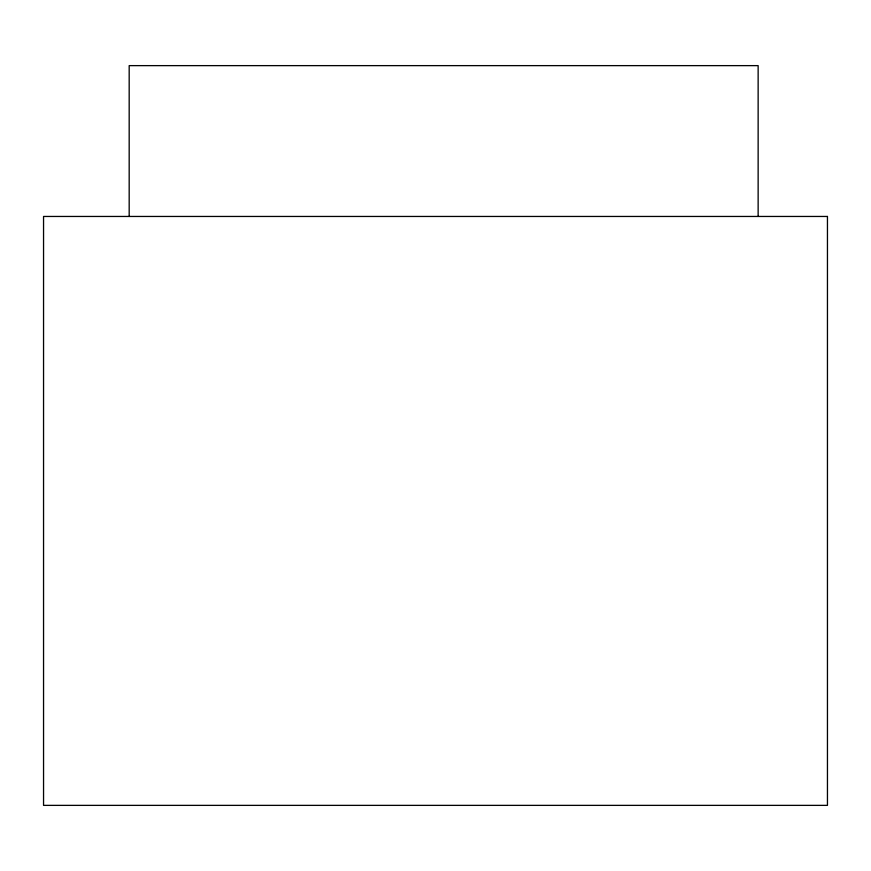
<?xml version="1.0" encoding="UTF-8"?>
<svg xmlns="http://www.w3.org/2000/svg" width="871" height="871" viewBox="0 0 871 871"><rect width="100%" height="100%" fill="white"/><g stroke="black" fill="none" stroke-linecap="round" stroke-linejoin="round"><path stroke-width="1.31" d="M758.14 216.454L758.14 65.63L129.18 65.63L129.18 216.454M827.45 216.454L43.55 216.454L43.55 805.37L827.45 805.37L827.45 216.454"/></g></svg>
